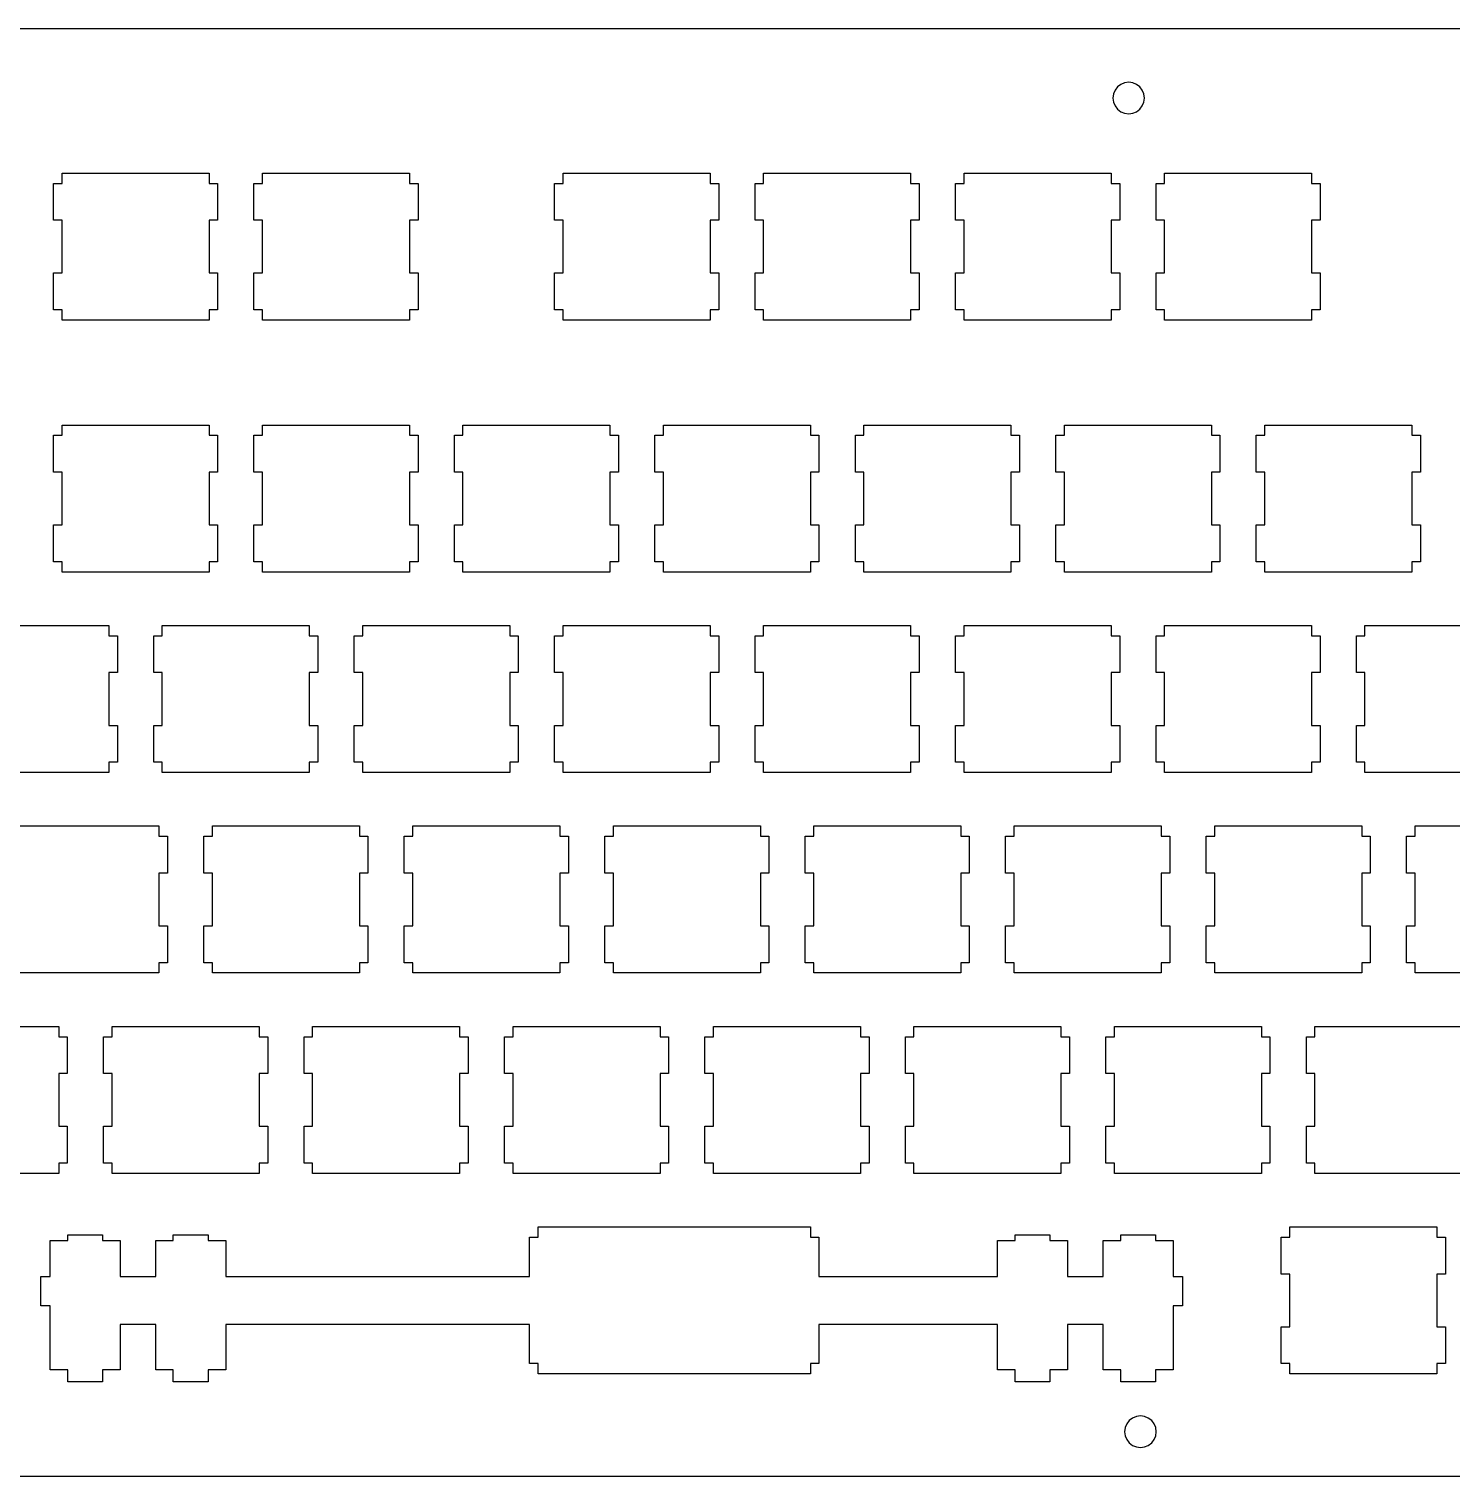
# Model space of a CAD drawing. Extents: x -203 to 157, y 44 to 365.
# Drawn here: x -122.3 to 12.9, y 44.1 to 181.6 of the extents above; entities that cross this region are included whole.
import ezdxf

# ---------------------------------------------------------------- set-up
doc = ezdxf.new("R2010")
doc.units = 0
doc.layers.get('0').update_dxf_attribs({"linetype": 'CONTINUOUS'})

msp = doc.modelspace()

# ---------------------------------------------------------------- linework, layer by layer
for p, q in [((147.58, 181.58), (-195.32, 181.58)), ((-18.82, 176.07), (-19.05, 175.76)), ((-18.5, 176.31), (-18.82, 176.07)), ((-18.14, 176.46), (-18.5, 176.31)), ((-17.75, 176.51), (-18.14, 176.46)), ((-17.37, 176.46), (-17.75, 176.51)), ((-17, 176.31), (-17.37, 176.46)), ((-16.69, 176.07), (-17, 176.31)), ((-16.46, 175.76), (-16.69, 176.07)), ((-19.2, 175.4), (-19.25, 175.01)), ((-19.25, 175.01), (-19.2, 174.62)), ((-19.05, 175.76), (-19.2, 175.4)), ((-16.31, 175.4), (-16.46, 175.76)), ((-16.25, 175.01), (-16.31, 175.4)), ((-16.31, 174.62), (-16.25, 175.01)), ((-19.2, 174.62), (-19.05, 174.26)), ((-19.05, 174.26), (-18.82, 173.95)), ((-18.82, 173.95), (-18.5, 173.71)), ((-18.5, 173.71), (-18.14, 173.56)), ((-18.14, 173.56), (-17.75, 173.51)), ((-17.75, 173.51), (-17.37, 173.56)), ((-17.37, 173.56), (-17, 173.71)), ((-17, 173.71), (-16.69, 173.95)), ((-16.69, 173.95), (-16.46, 174.26)), ((-16.46, 174.26), (-16.31, 174.62)), ((-119.12, 167.88), (-105.15, 167.88)), ((-119.12, 166.9), (-119.12, 167.88)), ((-105.15, 167.88), (-105.15, 166.9)), ((-100.07, 167.88), (-86.1, 167.88)), ((-100.07, 166.9), (-100.07, 167.88)), ((-86.1, 167.88), (-86.1, 166.9)), ((-71.5, 166.9), (-71.5, 167.88)), ((-71.5, 167.88), (-57.53, 167.88)), ((-57.53, 167.88), (-57.53, 166.9)), ((-52.45, 166.9), (-52.45, 167.88)), ((-52.45, 167.88), (-38.48, 167.88)), ((-38.48, 167.88), (-38.48, 166.9)), ((-33.4, 166.9), (-33.4, 167.88)), ((-33.4, 167.88), (-19.43, 167.88)), ((-19.43, 167.88), (-19.43, 166.9)), ((-14.35, 166.9), (-14.35, 167.88)), ((-14.35, 167.88), (-0.38, 167.88)), ((-0.38, 167.88), (-0.38, 166.9)), ((-119.93, 166.9), (-119.12, 166.9)), ((-119.93, 163.4), (-119.93, 166.9)), ((-105.15, 166.9), (-104.34, 166.9)), ((-104.34, 166.9), (-104.34, 163.4)), ((-100.88, 163.4), (-100.88, 166.9)), ((-100.88, 166.9), (-100.07, 166.9)), ((-86.1, 166.9), (-85.29, 166.9)), ((-85.29, 166.9), (-85.29, 163.4)), ((-72.31, 163.4), (-72.31, 166.9)), ((-72.31, 166.9), (-71.5, 166.9)), ((-57.53, 166.9), (-56.71, 166.9)), ((-56.71, 166.9), (-56.71, 163.4)), ((-53.26, 166.9), (-52.45, 166.9)), ((-53.26, 163.4), (-53.26, 166.9)), ((-38.48, 166.9), (-37.66, 166.9)), ((-37.66, 166.9), (-37.66, 163.4)), ((-34.21, 163.4), (-34.21, 166.9)), ((-34.21, 166.9), (-33.4, 166.9)), ((-19.43, 166.9), (-18.61, 166.9)), ((-18.61, 166.9), (-18.61, 163.4)), ((-15.16, 166.9), (-14.35, 166.9)), ((-15.16, 163.4), (-15.16, 166.9)), ((-0.38, 166.9), (0.44, 166.9)), ((0.44, 166.9), (0.44, 163.4)), ((-119.12, 163.4), (-119.93, 163.4)), ((-119.12, 158.39), (-119.12, 163.4)), ((-104.34, 163.4), (-105.15, 163.4)), ((-105.15, 163.4), (-105.15, 158.39)), ((-100.07, 163.4), (-100.88, 163.4)), ((-100.07, 158.39), (-100.07, 163.4)), ((-86.1, 163.4), (-86.1, 158.39)), ((-85.29, 163.4), (-86.1, 163.4)), ((-71.5, 163.4), (-72.31, 163.4)), ((-71.5, 158.39), (-71.5, 163.4)), ((-56.71, 163.4), (-57.53, 163.4)), ((-57.53, 163.4), (-57.53, 158.39)), ((-52.45, 163.4), (-53.26, 163.4)), ((-52.45, 158.39), (-52.45, 163.4)), ((-37.66, 163.4), (-38.48, 163.4)), ((-38.48, 163.4), (-38.48, 158.39)), ((-33.4, 163.4), (-34.21, 163.4)), ((-33.4, 158.39), (-33.4, 163.4)), ((-19.43, 163.4), (-19.43, 158.39)), ((-18.61, 163.4), (-19.43, 163.4)), ((-14.35, 163.4), (-15.16, 163.4)), ((-14.35, 158.39), (-14.35, 163.4)), ((0.44, 163.4), (-0.38, 163.4)), ((-0.38, 163.4), (-0.38, 158.39)), ((-119.93, 158.39), (-119.12, 158.39)), ((-119.93, 154.89), (-119.93, 158.39)), ((-105.15, 158.39), (-104.34, 158.39)), ((-104.34, 158.39), (-104.34, 154.89)), ((-100.88, 158.39), (-100.07, 158.39)), ((-100.88, 154.89), (-100.88, 158.39)), ((-86.1, 158.39), (-85.29, 158.39)), ((-85.29, 158.39), (-85.29, 154.89)), ((-72.31, 158.39), (-71.5, 158.39)), ((-72.31, 154.89), (-72.31, 158.39)), ((-57.53, 158.39), (-56.71, 158.39)), ((-56.71, 158.39), (-56.71, 154.89)), ((-53.26, 158.39), (-52.45, 158.39)), ((-53.26, 154.89), (-53.26, 158.39)), ((-38.48, 158.39), (-37.66, 158.39)), ((-37.66, 158.39), (-37.66, 154.89)), ((-34.21, 154.89), (-34.21, 158.39)), ((-34.21, 158.39), (-33.4, 158.39)), ((-19.43, 158.39), (-18.61, 158.39)), ((-18.61, 158.39), (-18.61, 154.89)), ((-15.16, 154.89), (-15.16, 158.39)), ((-15.16, 158.39), (-14.35, 158.39)), ((-0.38, 158.39), (0.44, 158.39)), ((0.44, 158.39), (0.44, 154.89)), ((-119.12, 154.89), (-119.93, 154.89)), ((-119.12, 153.91), (-119.12, 154.89)), ((-105.15, 154.89), (-105.15, 153.91)), ((-104.34, 154.89), (-105.15, 154.89)), ((-100.07, 154.89), (-100.88, 154.89)), ((-100.07, 153.91), (-100.07, 154.89)), ((-86.1, 154.89), (-86.1, 153.91)), ((-85.29, 154.89), (-86.1, 154.89)), ((-71.5, 154.89), (-72.31, 154.89)), ((-71.5, 153.91), (-71.5, 154.89)), ((-57.53, 154.89), (-57.53, 153.91)), ((-56.71, 154.89), (-57.53, 154.89)), ((-52.45, 154.89), (-53.26, 154.89)), ((-52.45, 153.91), (-52.45, 154.89)), ((-37.66, 154.89), (-38.48, 154.89)), ((-38.48, 154.89), (-38.48, 153.91)), ((-33.4, 154.89), (-34.21, 154.89)), ((-33.4, 153.91), (-33.4, 154.89)), ((-18.61, 154.89), (-19.43, 154.89)), ((-19.43, 154.89), (-19.43, 153.91)), ((-14.35, 154.89), (-15.16, 154.89)), ((-14.35, 153.91), (-14.35, 154.89)), ((0.44, 154.89), (-0.38, 154.89)), ((-0.38, 154.89), (-0.38, 153.91)), ((-105.15, 153.91), (-119.12, 153.91)), ((-86.1, 153.91), (-100.07, 153.91)), ((-57.53, 153.91), (-71.5, 153.91)), ((-38.48, 153.91), (-52.45, 153.91)), ((-19.43, 153.91), (-33.4, 153.91)), ((-0.38, 153.91), (-14.35, 153.91)), ((-119.12, 143.94), (-105.15, 143.94)), ((-119.12, 142.96), (-119.12, 143.94)), ((-105.15, 143.94), (-105.15, 142.96)), ((-100.07, 143.94), (-86.1, 143.94)), ((-100.07, 142.96), (-100.07, 143.94)), ((-86.1, 143.94), (-86.1, 142.96)), ((-81.02, 143.94), (-67.05, 143.94)), ((-81.02, 142.96), (-81.02, 143.94)), ((-67.05, 143.94), (-67.05, 142.96)), ((-61.97, 142.96), (-61.97, 143.94)), ((-61.97, 143.94), (-48, 143.94)), ((-48, 143.94), (-48, 142.96)), ((-42.92, 143.94), (-28.95, 143.94)), ((-42.92, 142.96), (-42.92, 143.94)), ((-28.95, 143.94), (-28.95, 142.96)), ((-23.87, 142.96), (-23.87, 143.94)), ((-23.87, 143.94), (-9.9, 143.94)), ((-9.9, 143.94), (-9.9, 142.96)), ((-4.82, 143.94), (9.15, 143.94)), ((-4.82, 142.96), (-4.82, 143.94)), ((9.15, 143.94), (9.15, 142.96)), ((-119.93, 139.46), (-119.93, 142.96)), ((-119.93, 142.96), (-119.12, 142.96)), ((-105.15, 142.96), (-104.34, 142.96)), ((-104.34, 142.96), (-104.34, 139.46)), ((-100.88, 139.46), (-100.88, 142.96)), ((-100.88, 142.96), (-100.07, 142.96)), ((-86.1, 142.96), (-85.29, 142.96)), ((-85.29, 142.96), (-85.29, 139.46)), ((-81.83, 142.96), (-81.02, 142.96)), ((-81.83, 139.46), (-81.83, 142.96)), ((-67.05, 142.96), (-66.24, 142.96)), ((-66.24, 142.96), (-66.24, 139.46)), ((-62.78, 139.46), (-62.78, 142.96)), ((-62.78, 142.96), (-61.97, 142.96)), ((-48, 142.96), (-47.19, 142.96)), ((-47.19, 142.96), (-47.19, 139.46)), ((-43.73, 139.46), (-43.73, 142.96)), ((-43.73, 142.96), (-42.92, 142.96)), ((-28.95, 142.96), (-28.14, 142.96)), ((-28.14, 142.96), (-28.14, 139.46)), ((-24.68, 142.96), (-23.87, 142.96)), ((-24.68, 139.46), (-24.68, 142.96)), ((-9.9, 142.96), (-9.09, 142.96)), ((-9.09, 142.96), (-9.09, 139.46)), ((-5.63, 142.96), (-4.82, 142.96)), ((-5.63, 139.46), (-5.63, 142.96)), ((9.15, 142.96), (9.96, 142.96)), ((9.96, 142.96), (9.96, 139.46)), ((-119.12, 139.46), (-119.93, 139.46)), ((-119.12, 134.45), (-119.12, 139.46)), ((-104.34, 139.46), (-105.15, 139.46)), ((-105.15, 139.46), (-105.15, 134.45)), ((-100.07, 139.46), (-100.88, 139.46)), ((-100.07, 134.45), (-100.07, 139.46)), ((-86.1, 139.46), (-86.1, 134.45)), ((-85.29, 139.46), (-86.1, 139.46)), ((-81.02, 139.46), (-81.83, 139.46)), ((-81.02, 134.45), (-81.02, 139.46)), ((-67.05, 139.46), (-67.05, 134.45)), ((-66.24, 139.46), (-67.05, 139.46)), ((-61.97, 139.46), (-62.78, 139.46)), ((-61.97, 134.45), (-61.97, 139.46)), ((-48, 139.46), (-48, 134.45)), ((-47.19, 139.46), (-48, 139.46)), ((-42.92, 139.46), (-43.73, 139.46)), ((-42.92, 134.45), (-42.92, 139.46)), ((-28.14, 139.46), (-28.95, 139.46)), ((-28.95, 139.46), (-28.95, 134.45)), ((-23.87, 139.46), (-24.68, 139.46)), ((-23.87, 134.45), (-23.87, 139.46)), ((-9.09, 139.46), (-9.9, 139.46)), ((-9.9, 139.46), (-9.9, 134.45)), ((-4.82, 139.46), (-5.63, 139.46)), ((-4.82, 134.45), (-4.82, 139.46)), ((9.15, 139.46), (9.15, 134.45)), ((9.96, 139.46), (9.15, 139.46)), ((-119.93, 134.45), (-119.12, 134.45)), ((-119.93, 130.95), (-119.93, 134.45)), ((-105.15, 134.45), (-104.34, 134.45)), ((-104.34, 134.45), (-104.34, 130.95)), ((-100.88, 134.45), (-100.07, 134.45)), ((-100.88, 130.95), (-100.88, 134.45)), ((-86.1, 134.45), (-85.29, 134.45)), ((-85.29, 134.45), (-85.29, 130.95)), ((-81.83, 130.95), (-81.83, 134.45)), ((-81.83, 134.45), (-81.02, 134.45)), ((-67.05, 134.45), (-66.24, 134.45)), ((-66.24, 134.45), (-66.24, 130.95)), ((-62.78, 130.95), (-62.78, 134.45)), ((-62.78, 134.45), (-61.97, 134.45)), ((-48, 134.45), (-47.19, 134.45)), ((-47.19, 134.45), (-47.19, 130.95)), ((-43.73, 134.45), (-42.92, 134.45)), ((-43.73, 130.95), (-43.73, 134.45)), ((-28.95, 134.45), (-28.14, 134.45)), ((-28.14, 134.45), (-28.14, 130.95)), ((-24.68, 130.95), (-24.68, 134.45)), ((-24.68, 134.45), (-23.87, 134.45)), ((-9.9, 134.45), (-9.09, 134.45)), ((-9.09, 134.45), (-9.09, 130.95)), ((-5.63, 134.45), (-4.82, 134.45)), ((-5.63, 130.95), (-5.63, 134.45)), ((9.15, 134.45), (9.96, 134.45)), ((9.96, 134.45), (9.96, 130.95)), ((-119.12, 130.95), (-119.93, 130.95)), ((-119.12, 129.97), (-119.12, 130.95)), ((-104.34, 130.95), (-105.15, 130.95)), ((-105.15, 130.95), (-105.15, 129.97)), ((-100.07, 130.95), (-100.88, 130.95)), ((-100.07, 129.97), (-100.07, 130.95)), ((-85.29, 130.95), (-86.1, 130.95)), ((-86.1, 130.95), (-86.1, 129.97)), ((-81.02, 130.95), (-81.83, 130.95)), ((-81.02, 129.97), (-81.02, 130.95)), ((-66.24, 130.95), (-67.05, 130.95)), ((-67.05, 130.95), (-67.05, 129.97)), ((-61.97, 130.95), (-62.78, 130.95)), ((-61.97, 129.97), (-61.97, 130.95)), ((-48, 130.95), (-48, 129.97)), ((-47.19, 130.95), (-48, 130.95)), ((-42.92, 130.95), (-43.73, 130.95)), ((-42.92, 129.97), (-42.92, 130.95)), ((-28.14, 130.95), (-28.95, 130.95)), ((-28.95, 130.95), (-28.95, 129.97)), ((-23.87, 130.95), (-24.68, 130.95)), ((-23.87, 129.97), (-23.87, 130.95)), ((-9.9, 130.95), (-9.9, 129.97)), ((-9.09, 130.95), (-9.9, 130.95)), ((-4.82, 130.95), (-5.63, 130.95)), ((-4.82, 129.97), (-4.82, 130.95)), ((9.96, 130.95), (9.15, 130.95)), ((9.15, 130.95), (9.15, 129.97)), ((-105.15, 129.97), (-119.12, 129.97)), ((-86.1, 129.97), (-100.07, 129.97)), ((-67.05, 129.97), (-81.02, 129.97)), ((-48, 129.97), (-61.97, 129.97)), ((-28.95, 129.97), (-42.92, 129.97)), ((-9.9, 129.97), (-23.87, 129.97)), ((9.15, 129.97), (-4.82, 129.97)), ((-128.65, 124.89), (-114.68, 124.89)), ((-114.68, 124.89), (-114.68, 123.91)), ((-114.68, 123.91), (-113.86, 123.91)), ((-113.86, 123.91), (-113.86, 120.41)), ((-110.41, 120.41), (-110.41, 123.91)), ((-110.41, 123.91), (-109.6, 123.91)), ((-109.6, 124.89), (-95.63, 124.89)), ((-109.6, 123.91), (-109.6, 124.89)), ((-95.63, 124.89), (-95.63, 123.91)), ((-95.63, 123.91), (-94.81, 123.91)), ((-94.81, 123.91), (-94.81, 120.41)), ((-91.36, 120.41), (-91.36, 123.91)), ((-91.36, 123.91), (-90.55, 123.91)), ((-90.55, 124.89), (-76.58, 124.89)), ((-90.55, 123.91), (-90.55, 124.89)), ((-76.58, 124.89), (-76.58, 123.91)), ((-76.58, 123.91), (-75.76, 123.91)), ((-75.76, 123.91), (-75.76, 120.41)), ((-72.31, 120.41), (-72.31, 123.91)), ((-72.31, 123.91), (-71.5, 123.91)), ((-71.5, 124.89), (-57.53, 124.89)), ((-71.5, 123.91), (-71.5, 124.89)), ((-57.53, 124.89), (-57.53, 123.91)), ((-57.53, 123.91), (-56.71, 123.91)), ((-56.71, 123.91), (-56.71, 120.41)), ((-53.26, 123.91), (-52.45, 123.91)), ((-53.26, 120.41), (-53.26, 123.91)), ((-52.45, 124.89), (-38.48, 124.89)), ((-52.45, 123.91), (-52.45, 124.89)), ((-38.48, 124.89), (-38.48, 123.91)), ((-38.48, 123.91), (-37.66, 123.91)), ((-37.66, 123.91), (-37.66, 120.41)), ((-34.21, 123.91), (-33.4, 123.91)), ((-34.21, 120.41), (-34.21, 123.91)), ((-33.4, 123.91), (-33.4, 124.89)), ((-33.4, 124.89), (-19.43, 124.89)), ((-19.43, 124.89), (-19.43, 123.91)), ((-19.43, 123.91), (-18.61, 123.91)), ((-18.61, 123.91), (-18.61, 120.41)), ((-15.16, 123.91), (-14.35, 123.91)), ((-15.16, 120.41), (-15.16, 123.91)), ((-14.35, 124.89), (-0.38, 124.89)), ((-14.35, 123.91), (-14.35, 124.89)), ((-0.38, 124.89), (-0.38, 123.91)), ((-0.38, 123.91), (0.44, 123.91)), ((0.44, 123.91), (0.44, 120.41)), ((3.89, 123.91), (4.7, 123.91)), ((3.89, 120.41), (3.89, 123.91)), ((4.7, 124.89), (18.67, 124.89)), ((4.7, 123.91), (4.7, 124.89)), ((-113.86, 120.41), (-114.68, 120.41)), ((-114.68, 120.41), (-114.68, 115.4)), ((-109.6, 120.41), (-110.41, 120.41)), ((-109.6, 115.4), (-109.6, 120.41)), ((-94.81, 120.41), (-95.63, 120.41)), ((-95.63, 120.41), (-95.63, 115.4)), ((-90.55, 120.41), (-91.36, 120.41)), ((-90.55, 115.4), (-90.55, 120.41)), ((-76.58, 120.41), (-76.58, 115.4)), ((-75.76, 120.41), (-76.58, 120.41)), ((-71.5, 120.41), (-72.31, 120.41)), ((-71.5, 115.4), (-71.5, 120.41)), ((-56.71, 120.41), (-57.53, 120.41)), ((-57.53, 120.41), (-57.53, 115.4)), ((-52.45, 120.41), (-53.26, 120.41)), ((-52.45, 115.4), (-52.45, 120.41)), ((-37.66, 120.41), (-38.48, 120.41)), ((-38.48, 120.41), (-38.48, 115.4)), ((-33.4, 120.41), (-34.21, 120.41)), ((-33.4, 115.4), (-33.4, 120.41)), ((-19.43, 120.41), (-19.43, 115.4)), ((-18.61, 120.41), (-19.43, 120.41)), ((-14.35, 120.41), (-15.16, 120.41)), ((-14.35, 115.4), (-14.35, 120.41)), ((-0.38, 120.41), (-0.38, 115.4)), ((0.44, 120.41), (-0.38, 120.41)), ((4.7, 120.41), (3.89, 120.41)), ((4.7, 115.4), (4.7, 120.41)), ((-114.68, 115.4), (-113.86, 115.4)), ((-113.86, 115.4), (-113.86, 111.9)), ((-110.41, 111.9), (-110.41, 115.4)), ((-110.41, 115.4), (-109.6, 115.4)), ((-95.63, 115.4), (-94.81, 115.4)), ((-94.81, 115.4), (-94.81, 111.9)), ((-91.36, 115.4), (-90.55, 115.4)), ((-91.36, 111.9), (-91.36, 115.4)), ((-76.58, 115.4), (-75.76, 115.4)), ((-75.76, 115.4), (-75.76, 111.9)), ((-72.31, 115.4), (-71.5, 115.4)), ((-72.31, 111.9), (-72.31, 115.4)), ((-57.53, 115.4), (-56.71, 115.4)), ((-56.71, 115.4), (-56.71, 111.9)), ((-53.26, 115.4), (-52.45, 115.4)), ((-53.26, 111.9), (-53.26, 115.4)), ((-38.48, 115.4), (-37.66, 115.4)), ((-37.66, 115.4), (-37.66, 111.9)), ((-34.21, 115.4), (-33.4, 115.4)), ((-34.21, 111.9), (-34.21, 115.4)), ((-19.43, 115.4), (-18.61, 115.4)), ((-18.61, 115.4), (-18.61, 111.9)), ((-15.16, 115.4), (-14.35, 115.4)), ((-15.16, 111.9), (-15.16, 115.4)), ((-0.38, 115.4), (0.44, 115.4)), ((0.44, 115.4), (0.44, 111.9)), ((3.89, 111.9), (3.89, 115.4)), ((3.89, 115.4), (4.7, 115.4)), ((-114.68, 111.9), (-114.68, 110.92)), ((-113.86, 111.9), (-114.68, 111.9)), ((-109.6, 111.9), (-110.41, 111.9)), ((-109.6, 110.92), (-109.6, 111.9)), ((-95.63, 111.9), (-95.63, 110.92)), ((-94.81, 111.9), (-95.63, 111.9)), ((-90.55, 111.9), (-91.36, 111.9)), ((-90.55, 110.92), (-90.55, 111.9)), ((-76.58, 111.9), (-76.58, 110.92)), ((-75.76, 111.9), (-76.58, 111.9)), ((-71.5, 111.9), (-72.31, 111.9)), ((-71.5, 110.92), (-71.5, 111.9)), ((-56.71, 111.9), (-57.53, 111.9)), ((-57.53, 111.9), (-57.53, 110.92)), ((-52.45, 111.9), (-53.26, 111.9)), ((-52.45, 110.92), (-52.45, 111.9)), ((-38.48, 111.9), (-38.48, 110.92)), ((-37.66, 111.9), (-38.48, 111.9)), ((-33.4, 111.9), (-34.21, 111.9)), ((-33.4, 110.92), (-33.4, 111.9)), ((-19.43, 111.9), (-19.43, 110.92)), ((-18.61, 111.9), (-19.43, 111.9)), ((-14.35, 111.9), (-15.16, 111.9)), ((-14.35, 110.92), (-14.35, 111.9)), ((0.44, 111.9), (-0.38, 111.9)), ((-0.38, 111.9), (-0.38, 110.92)), ((4.7, 111.9), (3.89, 111.9)), ((4.7, 110.92), (4.7, 111.9)), ((-114.68, 110.92), (-128.65, 110.92)), ((-95.63, 110.92), (-109.6, 110.92)), ((-76.58, 110.92), (-90.55, 110.92)), ((-57.53, 110.92), (-71.5, 110.92)), ((-38.48, 110.92), (-52.45, 110.92)), ((-19.43, 110.92), (-33.4, 110.92)), ((-0.38, 110.92), (-14.35, 110.92)), ((18.67, 110.92), (4.7, 110.92)), ((-123.88, 105.84), (-109.91, 105.84)), ((-109.91, 105.84), (-109.91, 104.86)), ((-109.91, 104.86), (-109.1, 104.86)), ((-109.1, 104.86), (-109.1, 101.36)), ((-105.65, 104.86), (-104.83, 104.86)), ((-105.65, 101.36), (-105.65, 104.86)), ((-104.83, 104.86), (-104.83, 105.84)), ((-104.83, 105.84), (-90.86, 105.84)), ((-90.86, 105.84), (-90.86, 104.86)), ((-90.86, 104.86), (-90.05, 104.86)), ((-90.05, 104.86), (-90.05, 101.36)), ((-86.6, 104.86), (-85.78, 104.86)), ((-86.6, 101.36), (-86.6, 104.86)), ((-85.78, 104.86), (-85.78, 105.84)), ((-85.78, 105.84), (-71.81, 105.84)), ((-71.81, 105.84), (-71.81, 104.86)), ((-71.81, 104.86), (-71, 104.86)), ((-71, 104.86), (-71, 101.36)), ((-67.55, 101.36), (-67.55, 104.86)), ((-67.55, 104.86), (-66.73, 104.86)), ((-66.73, 104.86), (-66.73, 105.84)), ((-66.73, 105.84), (-52.76, 105.84)), ((-52.76, 105.84), (-52.76, 104.86)), ((-52.76, 104.86), (-51.95, 104.86)), ((-51.95, 104.86), (-51.95, 101.36)), ((-48.5, 104.86), (-47.68, 104.86)), ((-48.5, 101.36), (-48.5, 104.86)), ((-47.68, 105.84), (-33.71, 105.84)), ((-47.68, 104.86), (-47.68, 105.84)), ((-33.71, 105.84), (-33.71, 104.86)), ((-33.71, 104.86), (-32.9, 104.86)), ((-32.9, 104.86), (-32.9, 101.36)), ((-29.45, 104.86), (-28.63, 104.86)), ((-29.45, 101.36), (-29.45, 104.86)), ((-28.63, 105.84), (-14.66, 105.84)), ((-28.63, 104.86), (-28.63, 105.84)), ((-14.66, 105.84), (-14.66, 104.86)), ((-14.66, 104.86), (-13.85, 104.86)), ((-13.85, 104.86), (-13.85, 101.36)), ((-10.4, 101.36), (-10.4, 104.86)), ((-10.4, 104.86), (-9.58, 104.86)), ((-9.58, 104.86), (-9.58, 105.84)), ((-9.58, 105.84), (4.39, 105.84)), ((4.39, 105.84), (4.39, 104.86)), ((4.39, 104.86), (5.2, 104.86)), ((5.2, 104.86), (5.2, 101.36)), ((8.65, 104.86), (9.47, 104.86)), ((8.65, 101.36), (8.65, 104.86)), ((9.47, 105.84), (23.44, 105.84)), ((9.47, 104.86), (9.47, 105.84)), ((-109.1, 101.36), (-109.91, 101.36)), ((-109.91, 101.36), (-109.91, 96.35)), ((-104.83, 101.36), (-105.65, 101.36)), ((-104.83, 96.35), (-104.83, 101.36)), ((-90.86, 101.36), (-90.86, 96.35)), ((-90.05, 101.36), (-90.86, 101.36)), ((-85.78, 101.36), (-86.6, 101.36)), ((-85.78, 96.35), (-85.78, 101.36)), ((-71.81, 101.36), (-71.81, 96.35)), ((-71, 101.36), (-71.81, 101.36)), ((-66.73, 101.36), (-67.55, 101.36)), ((-66.73, 96.35), (-66.73, 101.36)), ((-52.76, 101.36), (-52.76, 96.35)), ((-51.95, 101.36), (-52.76, 101.36)), ((-47.68, 101.36), (-48.5, 101.36)), ((-47.68, 96.35), (-47.68, 101.36)), ((-32.9, 101.36), (-33.71, 101.36)), ((-33.71, 101.36), (-33.71, 96.35)), ((-28.63, 101.36), (-29.45, 101.36)), ((-28.63, 96.35), (-28.63, 101.36)), ((-13.85, 101.36), (-14.66, 101.36)), ((-14.66, 101.36), (-14.66, 96.35)), ((-9.58, 101.36), (-10.4, 101.36)), ((-9.58, 96.35), (-9.58, 101.36)), ((5.2, 101.36), (4.39, 101.36)), ((4.39, 101.36), (4.39, 96.35)), ((9.47, 101.36), (8.65, 101.36)), ((9.47, 96.35), (9.47, 101.36)), ((-109.91, 96.35), (-109.1, 96.35)), ((-109.1, 96.35), (-109.1, 92.85)), ((-105.65, 96.35), (-104.83, 96.35)), ((-105.65, 92.85), (-105.65, 96.35)), ((-90.86, 96.35), (-90.05, 96.35)), ((-90.05, 96.35), (-90.05, 92.85)), ((-86.6, 92.85), (-86.6, 96.35)), ((-86.6, 96.35), (-85.78, 96.35)), ((-71.81, 96.35), (-71, 96.35)), ((-71, 96.35), (-71, 92.85)), ((-67.55, 96.35), (-66.73, 96.35)), ((-67.55, 92.85), (-67.55, 96.35)), ((-52.76, 96.35), (-51.95, 96.35)), ((-51.95, 96.35), (-51.95, 92.85)), ((-48.5, 92.85), (-48.5, 96.35)), ((-48.5, 96.35), (-47.68, 96.35)), ((-33.71, 96.35), (-32.9, 96.35)), ((-32.9, 96.35), (-32.9, 92.85)), ((-29.45, 92.85), (-29.45, 96.35)), ((-29.45, 96.35), (-28.63, 96.35)), ((-14.66, 96.35), (-13.85, 96.35)), ((-13.85, 96.35), (-13.85, 92.85)), ((-10.4, 92.85), (-10.4, 96.35)), ((-10.4, 96.35), (-9.58, 96.35)), ((4.39, 96.35), (5.2, 96.35)), ((5.2, 96.35), (5.2, 92.85)), ((8.65, 92.85), (8.65, 96.35)), ((8.65, 96.35), (9.47, 96.35)), ((-109.1, 92.85), (-109.91, 92.85)), ((-109.91, 92.85), (-109.91, 91.87)), ((-104.83, 92.85), (-105.65, 92.85)), ((-104.83, 91.87), (-104.83, 92.85)), ((-90.05, 92.85), (-90.86, 92.85)), ((-90.86, 92.85), (-90.86, 91.87)), ((-85.78, 92.85), (-86.6, 92.85)), ((-85.78, 91.87), (-85.78, 92.85)), ((-71.81, 92.85), (-71.81, 91.87)), ((-71, 92.85), (-71.81, 92.85)), ((-66.73, 92.85), (-67.55, 92.85)), ((-66.73, 91.87), (-66.73, 92.85)), ((-52.76, 92.85), (-52.76, 91.87)), ((-51.95, 92.85), (-52.76, 92.85)), ((-47.68, 92.85), (-48.5, 92.85)), ((-47.68, 91.87), (-47.68, 92.85)), ((-32.9, 92.85), (-33.71, 92.85)), ((-33.71, 92.85), (-33.71, 91.87)), ((-28.63, 92.85), (-29.45, 92.85)), ((-28.63, 91.87), (-28.63, 92.85)), ((-13.85, 92.85), (-14.66, 92.85)), ((-14.66, 92.85), (-14.66, 91.87)), ((-9.58, 92.85), (-10.4, 92.85)), ((-9.58, 91.87), (-9.58, 92.85)), ((5.2, 92.85), (4.39, 92.85)), ((4.39, 92.85), (4.39, 91.87)), ((9.47, 92.85), (8.65, 92.85)), ((9.47, 91.87), (9.47, 92.85)), ((-109.91, 91.87), (-123.88, 91.87)), ((-90.86, 91.87), (-104.83, 91.87)), ((-71.81, 91.87), (-85.78, 91.87)), ((-52.76, 91.87), (-66.73, 91.87)), ((-33.71, 91.87), (-47.68, 91.87)), ((-14.66, 91.87), (-28.63, 91.87)), ((4.39, 91.87), (-9.58, 91.87)), ((23.44, 91.87), (9.47, 91.87)), ((-133.41, 86.79), (-119.44, 86.79)), ((-119.44, 86.79), (-119.44, 85.81)), ((-114.36, 86.79), (-100.39, 86.79)), ((-114.36, 85.81), (-114.36, 86.79)), ((-100.39, 86.79), (-100.39, 85.81)), ((-95.31, 85.81), (-95.31, 86.79)), ((-95.31, 86.79), (-81.34, 86.79)), ((-81.34, 86.79), (-81.34, 85.81)), ((-76.26, 86.79), (-62.29, 86.79)), ((-76.26, 85.81), (-76.26, 86.79)), ((-62.29, 86.79), (-62.29, 85.81)), ((-57.21, 85.81), (-57.21, 86.79)), ((-57.21, 86.79), (-43.24, 86.79)), ((-43.24, 86.79), (-43.24, 85.81)), ((-38.16, 85.81), (-38.16, 86.79)), ((-38.16, 86.79), (-24.19, 86.79)), ((-24.19, 86.79), (-24.19, 85.81)), ((-19.11, 86.79), (-5.14, 86.79)), ((-19.11, 85.81), (-19.11, 86.79)), ((-5.14, 86.79), (-5.14, 85.81)), ((-0.06, 85.81), (-0.06, 86.79)), ((-0.06, 86.79), (13.91, 86.79)), ((-119.44, 85.81), (-118.63, 85.81)), ((-118.63, 85.81), (-118.63, 82.31)), ((-115.17, 82.31), (-115.17, 85.81)), ((-115.17, 85.81), (-114.36, 85.81)), ((-100.39, 85.81), (-99.58, 85.81)), ((-99.58, 85.81), (-99.58, 82.31)), ((-96.12, 85.81), (-95.31, 85.81)), ((-96.12, 82.31), (-96.12, 85.81)), ((-81.34, 85.81), (-80.53, 85.81)), ((-80.53, 85.81), (-80.53, 82.31)), ((-77.07, 82.31), (-77.07, 85.81)), ((-77.07, 85.81), (-76.26, 85.81)), ((-62.29, 85.81), (-61.48, 85.81)), ((-61.48, 85.81), (-61.48, 82.31)), ((-58.02, 82.31), (-58.02, 85.81)), ((-58.02, 85.81), (-57.21, 85.81)), ((-43.24, 85.81), (-42.43, 85.81)), ((-42.43, 85.81), (-42.43, 82.31)), ((-38.97, 82.31), (-38.97, 85.81)), ((-38.97, 85.81), (-38.16, 85.81)), ((-24.19, 85.81), (-23.38, 85.81)), ((-23.38, 85.81), (-23.38, 82.31)), ((-19.92, 85.81), (-19.11, 85.81)), ((-19.92, 82.31), (-19.92, 85.81)), ((-5.14, 85.81), (-4.33, 85.81)), ((-4.33, 85.81), (-4.33, 82.31)), ((-0.87, 82.31), (-0.87, 85.81)), ((-0.87, 85.81), (-0.06, 85.81)), ((-118.63, 82.31), (-119.44, 82.31)), ((-119.44, 82.31), (-119.44, 77.3)), ((-114.36, 82.31), (-115.17, 82.31)), ((-114.36, 77.3), (-114.36, 82.31)), ((-99.58, 82.31), (-100.39, 82.31)), ((-100.39, 82.31), (-100.39, 77.3)), ((-95.31, 82.31), (-96.12, 82.31)), ((-95.31, 77.3), (-95.31, 82.31)), ((-81.34, 82.31), (-81.34, 77.3)), ((-80.53, 82.31), (-81.34, 82.31)), ((-76.26, 82.31), (-77.07, 82.31)), ((-76.26, 77.3), (-76.26, 82.31)), ((-61.48, 82.31), (-62.29, 82.31)), ((-62.29, 82.31), (-62.29, 77.3)), ((-57.21, 82.31), (-58.02, 82.31)), ((-57.21, 77.3), (-57.21, 82.31)), ((-42.43, 82.31), (-43.24, 82.31)), ((-43.24, 82.31), (-43.24, 77.3)), ((-38.16, 82.31), (-38.97, 82.31)), ((-38.16, 77.3), (-38.16, 82.31)), ((-23.38, 82.31), (-24.19, 82.31)), ((-24.19, 82.31), (-24.19, 77.3)), ((-19.11, 82.31), (-19.92, 82.31)), ((-19.11, 77.3), (-19.11, 82.31)), ((-5.14, 82.31), (-5.14, 77.3)), ((-4.33, 82.31), (-5.14, 82.31)), ((-0.06, 82.31), (-0.87, 82.31)), ((-0.06, 77.3), (-0.06, 82.31)), ((-119.44, 77.3), (-118.63, 77.3)), ((-118.63, 77.3), (-118.63, 73.8)), ((-115.17, 77.3), (-114.36, 77.3)), ((-115.17, 73.8), (-115.17, 77.3)), ((-100.39, 77.3), (-99.58, 77.3)), ((-99.58, 77.3), (-99.58, 73.8)), ((-96.12, 77.3), (-95.31, 77.3)), ((-96.12, 73.8), (-96.12, 77.3)), ((-81.34, 77.3), (-80.53, 77.3)), ((-80.53, 77.3), (-80.53, 73.8)), ((-77.07, 73.8), (-77.07, 77.3)), ((-77.07, 77.3), (-76.26, 77.3)), ((-62.29, 77.3), (-61.48, 77.3)), ((-61.48, 77.3), (-61.48, 73.8)), ((-58.02, 77.3), (-57.21, 77.3)), ((-58.02, 73.8), (-58.02, 77.3)), ((-43.24, 77.3), (-42.43, 77.3)), ((-42.43, 77.3), (-42.43, 73.8)), ((-38.97, 77.3), (-38.16, 77.3)), ((-38.97, 73.8), (-38.97, 77.3)), ((-24.19, 77.3), (-23.38, 77.3)), ((-23.38, 77.3), (-23.38, 73.8)), ((-19.92, 73.8), (-19.92, 77.3)), ((-19.92, 77.3), (-19.11, 77.3)), ((-5.14, 77.3), (-4.33, 77.3)), ((-4.33, 77.3), (-4.33, 73.8)), ((-0.87, 77.3), (-0.06, 77.3)), ((-0.87, 73.8), (-0.87, 77.3)), ((-118.63, 73.8), (-119.44, 73.8)), ((-119.44, 73.8), (-119.44, 72.82)), ((-114.36, 73.8), (-115.17, 73.8)), ((-114.36, 72.82), (-114.36, 73.8)), ((-99.58, 73.8), (-100.39, 73.8)), ((-100.39, 73.8), (-100.39, 72.82)), ((-95.31, 73.8), (-96.12, 73.8)), ((-95.31, 72.82), (-95.31, 73.8)), ((-80.53, 73.8), (-81.34, 73.8)), ((-81.34, 73.8), (-81.34, 72.82)), ((-76.26, 73.8), (-77.07, 73.8)), ((-76.26, 72.82), (-76.26, 73.8)), ((-62.29, 73.8), (-62.29, 72.82)), ((-61.48, 73.8), (-62.29, 73.8)), ((-57.21, 73.8), (-58.02, 73.8)), ((-57.21, 72.82), (-57.21, 73.8)), ((-42.43, 73.8), (-43.24, 73.8)), ((-43.24, 73.8), (-43.24, 72.82)), ((-38.16, 73.8), (-38.97, 73.8)), ((-38.16, 72.82), (-38.16, 73.8)), ((-24.19, 73.8), (-24.19, 72.82)), ((-23.38, 73.8), (-24.19, 73.8)), ((-19.11, 73.8), (-19.92, 73.8)), ((-19.11, 72.82), (-19.11, 73.8)), ((-5.14, 73.8), (-5.14, 72.82)), ((-4.33, 73.8), (-5.14, 73.8)), ((-0.06, 73.8), (-0.87, 73.8)), ((-0.06, 72.82), (-0.06, 73.8)), ((-119.44, 72.82), (-133.41, 72.82)), ((-100.39, 72.82), (-114.36, 72.82)), ((-81.34, 72.82), (-95.31, 72.82)), ((-62.29, 72.82), (-76.26, 72.82)), ((-43.24, 72.82), (-57.21, 72.82)), ((-24.19, 72.82), (-38.16, 72.82)), ((-5.14, 72.82), (-19.11, 72.82)), ((13.91, 72.82), (-0.06, 72.82)), ((-73.88, 67.74), (-48, 67.74)), ((-73.88, 66.76), (-73.88, 67.74)), ((-48, 67.74), (-48, 66.76)), ((-2.44, 66.76), (-2.44, 67.74)), ((-2.44, 67.74), (11.53, 67.74)), ((11.53, 67.74), (11.53, 66.76)), ((-120.26, 66.44), (-118.58, 66.44)), ((-120.26, 63.04), (-120.26, 66.44)), ((-118.58, 66.44), (-118.58, 66.98)), ((-118.58, 66.98), (-115.28, 66.98)), ((-115.28, 66.98), (-115.28, 66.44)), ((-115.28, 66.44), (-113.6, 66.44)), ((-113.6, 66.44), (-113.6, 63.04)), ((-110.22, 63.04), (-110.22, 66.44)), ((-110.22, 66.44), (-108.55, 66.44)), ((-108.55, 66.44), (-108.55, 66.98)), ((-108.55, 66.98), (-105.25, 66.98)), ((-105.25, 66.98), (-105.25, 66.44)), ((-105.25, 66.44), (-103.57, 66.44)), ((-103.57, 66.44), (-103.57, 63.04)), ((-74.69, 63.04), (-74.69, 66.76)), ((-74.69, 66.76), (-73.88, 66.76)), ((-48, 66.76), (-47.19, 66.76)), ((-47.19, 66.76), (-47.19, 63.04)), ((-30.21, 66.44), (-28.54, 66.44)), ((-30.21, 63.04), (-30.21, 66.44)), ((-28.54, 66.98), (-25.24, 66.98)), ((-28.54, 66.44), (-28.54, 66.98)), ((-25.24, 66.98), (-25.24, 66.44)), ((-25.24, 66.44), (-23.56, 66.44)), ((-23.56, 66.44), (-23.56, 63.04)), ((-20.18, 66.44), (-18.5, 66.44)), ((-20.18, 63.04), (-20.18, 66.44)), ((-18.5, 66.98), (-15.2, 66.98)), ((-18.5, 66.44), (-18.5, 66.98)), ((-15.2, 66.98), (-15.2, 66.44)), ((-15.2, 66.44), (-13.53, 66.44)), ((-13.53, 66.44), (-13.53, 63.04)), ((-3.25, 66.76), (-2.44, 66.76)), ((-3.25, 63.26), (-3.25, 66.76)), ((11.53, 66.76), (12.34, 66.76)), ((12.34, 66.76), (12.34, 63.26)), ((-2.44, 63.26), (-3.25, 63.26)), ((-2.44, 58.25), (-2.44, 63.26)), ((12.34, 63.26), (11.53, 63.26)), ((11.53, 63.26), (11.53, 58.25)), ((-121.15, 60.24), (-121.15, 63.04)), ((-121.15, 63.04), (-120.26, 63.04)), ((-113.6, 63.04), (-110.22, 63.04)), ((-103.57, 63.04), (-74.69, 63.04)), ((-47.19, 63.04), (-30.21, 63.04)), ((-23.56, 63.04), (-20.18, 63.04)), ((-13.53, 63.04), (-12.64, 63.04)), ((-12.64, 63.04), (-12.64, 60.24)), ((-120.26, 60.24), (-121.15, 60.24)), ((-120.26, 54.15), (-120.26, 60.24)), ((-13.53, 60.24), (-13.53, 54.15)), ((-12.64, 60.24), (-13.53, 60.24)), ((-113.6, 58.47), (-113.6, 54.15)), ((-110.22, 58.47), (-113.6, 58.47)), ((-110.22, 54.15), (-110.22, 58.47)), ((-74.69, 58.47), (-103.57, 58.47)), ((-103.57, 58.47), (-103.57, 54.15)), ((-74.69, 54.75), (-74.69, 58.47)), ((-30.21, 58.47), (-47.19, 58.47)), ((-47.19, 58.47), (-47.19, 54.75)), ((-30.21, 54.15), (-30.21, 58.47)), ((-20.18, 58.47), (-23.56, 58.47)), ((-23.56, 58.47), (-23.56, 54.15)), ((-20.18, 54.15), (-20.18, 58.47)), ((-3.25, 54.75), (-3.25, 58.25)), ((-3.25, 58.25), (-2.44, 58.25)), ((11.53, 58.25), (12.34, 58.25)), ((12.34, 58.25), (12.34, 54.75)), ((-118.58, 54.15), (-120.26, 54.15)), ((-118.58, 53.01), (-118.58, 54.15)), ((-113.6, 54.15), (-115.28, 54.15)), ((-115.28, 54.15), (-115.28, 53.01)), ((-108.55, 54.15), (-110.22, 54.15)), ((-108.55, 53.01), (-108.55, 54.15)), ((-103.57, 54.15), (-105.25, 54.15)), ((-105.25, 54.15), (-105.25, 53.01)), ((-73.88, 54.75), (-74.69, 54.75)), ((-73.88, 53.77), (-73.88, 54.75)), ((-48, 53.77), (-73.88, 53.77)), ((-47.19, 54.75), (-48, 54.75)), ((-48, 54.75), (-48, 53.77)), ((-28.54, 54.15), (-30.21, 54.15)), ((-28.54, 53.01), (-28.54, 54.15)), ((-25.24, 54.15), (-25.24, 53.01)), ((-23.56, 54.15), (-25.24, 54.15)), ((-18.5, 54.15), (-20.18, 54.15)), ((-18.5, 53.01), (-18.5, 54.15)), ((-13.53, 54.15), (-15.2, 54.15)), ((-15.2, 54.15), (-15.2, 53.01)), ((-2.44, 54.75), (-3.25, 54.75)), ((-2.44, 53.77), (-2.44, 54.75)), ((11.53, 53.77), (-2.44, 53.77)), ((12.34, 54.75), (11.53, 54.75)), ((11.53, 54.75), (11.53, 53.77)), ((-115.28, 53.01), (-118.58, 53.01)), ((-105.25, 53.01), (-108.55, 53.01)), ((-25.24, 53.01), (-28.54, 53.01)), ((-15.2, 53.01), (-18.5, 53.01)), ((-17.39, 49.58), (-17.7, 49.34)), ((-17.02, 49.73), (-17.39, 49.58)), ((-16.64, 49.78), (-17.02, 49.73)), ((-16.25, 49.73), (-16.64, 49.78)), ((-15.89, 49.58), (-16.25, 49.73)), ((-15.57, 49.34), (-15.89, 49.58)), ((-18.08, 48.67), (-18.14, 48.28)), ((-18.14, 48.28), (-18.08, 47.89)), ((-17.93, 49.03), (-18.08, 48.67)), ((-17.7, 49.34), (-17.93, 49.03)), ((-15.34, 49.03), (-15.57, 49.34)), ((-15.19, 48.67), (-15.34, 49.03)), ((-15.14, 48.28), (-15.19, 48.67)), ((-15.19, 47.89), (-15.14, 48.28)), ((-18.08, 47.89), (-17.93, 47.53)), ((-17.93, 47.53), (-17.7, 47.22)), ((-17.7, 47.22), (-17.39, 46.98)), ((-17.39, 46.98), (-17.02, 46.83)), ((-17.02, 46.83), (-16.64, 46.78)), ((-16.64, 46.78), (-16.25, 46.83)), ((-16.25, 46.83), (-15.89, 46.98)), ((-15.89, 46.98), (-15.57, 47.22)), ((-15.57, 47.22), (-15.34, 47.53)), ((-15.34, 47.53), (-15.19, 47.89)), ((-195.32, 44.07), (147.58, 44.07))]:
    msp.add_line(p, q)

doc.saveas('drawing.dxf')
